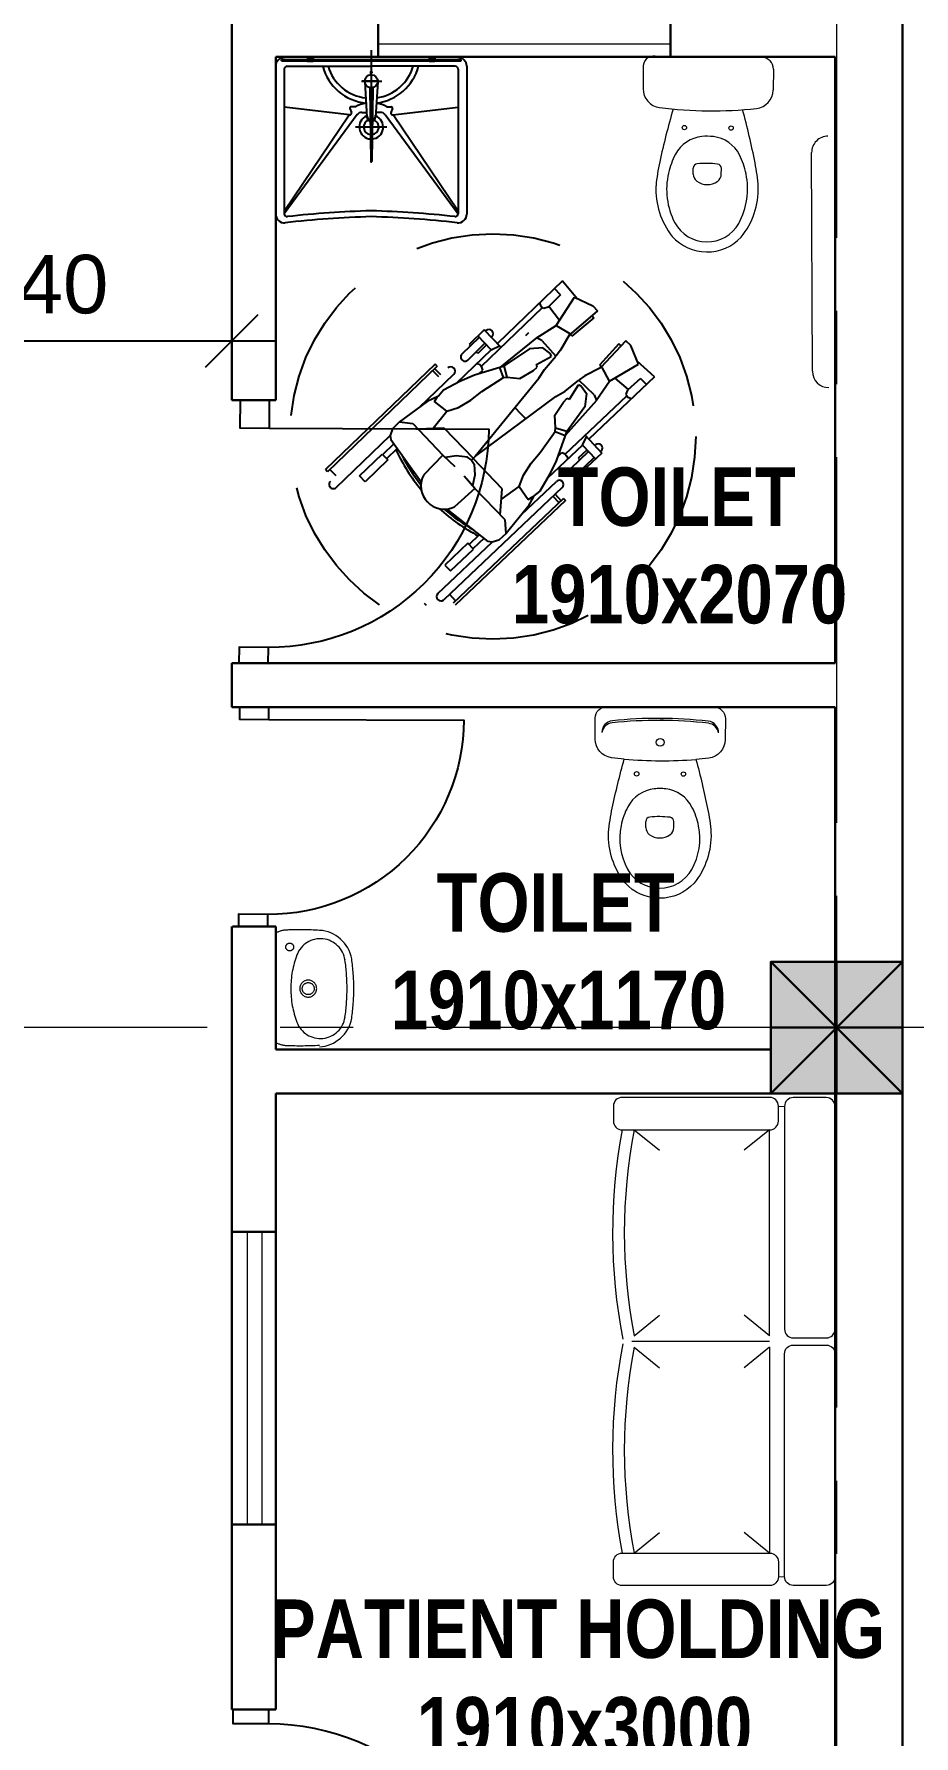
# Model space of a CAD drawing. Header units: metres. Extents: x 319894 to 3389272, y 120 to 6136017.
# Drawn here: x 321323.32 to 321326.32, y 3068026.72 to 3068032.54 of the extents above; entities that cross this region are included whole.
import ezdxf

# ---------------------------------------------------------------- set-up
doc = ezdxf.new("R2010")
doc.units = ezdxf.units.M
doc.header["$MEASUREMENT"] = 0
for name, pattern in [('ACAD_ISO02W100', [15, 12, -3]), ('CENTER', [2, 1.25, -0.25, 0.25, -0.25]), ('HIDDEN', [0.375, 0.25, -0.125]), ('TRATTEGGIATA', [0.75, 0.5, -0.25])]:
    doc.linetypes.add(name, pattern=pattern)
doc.layers.get('Defpoints').update_dxf_attribs({"color": 254})
for name, color, linetype, lineweight in [('A 0.09 Furniture', 146, 'Continuous', 5), ('a_MUEBLE ART', 4, 'Continuous', 5), ('centerline', 255, 'HIDDEN', 5), ('column', 50, 'Continuous', 30), ('Fixtures', 31, 'Continuous', 20), ('FURNITURE P 1 200', 255, 'Continuous', 13), ('hatch', 252, 'Continuous', 15), ('wall', 4, 'Continuous', 30), ('window-door', 4, 'Continuous', 20)]:
    doc.layers.add(name, color=color, linetype=linetype, lineweight=lineweight)
for name, color, linetype in [('door_cad-block.com', 7, 'Continuous'), ('S-DIM', 7, 'Continuous'), ('TEXT', 255, 'Continuous')]:
    doc.layers.add(name, color=color, linetype=linetype)
doc.styles.get("Standard").update_dxf_attribs({"font": 'arial.ttf'})
doc.dimstyles.get("Standard").update_dxf_attribs({"dimtxt": 0.2, "dimasz": 0.18, "dimexe": 0.2, "dimexo": 0.2, "dimgap": 0.09, "dimtad": 1, "dimzin": 0, "dimdsep": 46, "dimtxsty": 'Standard', "dimblk": 'OBLIQUE', "dimcen": 0.09, "dimdle": 0.15, "dimclrt": 7, "dimadec": 0, "dimazin": 0, "dimtfac": 1, "dimtofl": 0, "dimtmove": 0, "dimatfit": 3, "dimfxl": 0.3, "dimfxlon": 1, "dimtfillclr": 2, "dimtolj": 1, "dimtzin": 0, "dimarcsym": 0})

# ---------------------------------------------------------------- blocks, each defined once
blk = doc.blocks.new('column')
at = {"layer": 'hatch'}
h = blk.add_hatch(color=256, dxfattribs=at)
h.dxf.hatch_style = 1
h.paths.add_polyline_path([(0, 0), (0.45, 0), (0.45, 0.45), (0, 0.45)])
at = {"layer": 'column'}
for p, q in [((0, 0.45), (0.45, 0)), ((0, 0), (0.45, 0.45)), ((0.225, 0.45), (0.225, 0)), ((0, 0.225), (0.45, 0.225))]:
    blk.add_line(p, q, dxfattribs=at)
blk.add_lwpolyline([(0, 0), (0.45, 0), (0.45, 0.45), (0, 0.45)], close=True, dxfattribs=at)
blk = doc.blocks.new('BGRID')
at = {"layer": 'centerline', "linetype": 'CENTER'}
for p, q in [((322149.3843, 3068091.5451), (322149.3843, 3068053.8854)), ((322157.2322, 3068081.5944), (322134.6013, 3068081.5944))]:
    blk.add_line(p, q, dxfattribs=at)
at = {"layer": 'wall'}
blk.add_blockref('column', (322149.1593, 3068081.3694), dxfattribs=at)
blk = doc.blocks.new('*U14')
at = {"color": 0}
for points in [[(-900, 0), (-850, 0), (-850, 120.6), (-900, 120.6)], [(-50, 0), (0, 0), (0, 120.6), (-50, 120.6)]]:
    blk.add_lwpolyline(points, close=True, dxfattribs=at)
at = {"color": 0, "linetype": 'ByBlock', "ltscale": 10}
blk.add_lwpolyline([(-50, 0), (-50, -800, -0.414214), (-850, 0)], format="xyb", dxfattribs=at)
blk = doc.blocks.new('ca_ba_wc057')
at = {"layer": 'a_MUEBLE ART', "color": 8}
for p, q in [((0, -4), (-1.11, -4)), ((0, -4), (1.11, -4)), ((-4.8, -41.3), (-4.8, -39.29)), ((4.8, -41.3), (4.8, -39.29))]:
    blk.add_line(p, q, dxfattribs=at)
at = {"layer": 'a_MUEBLE ART'}
blk.add_lwpolyline([(-16.3, -34.8, -0.017322), (-12.24, -17.97, -0.007818), (-16.61, -17.51, -0.379899), (-22.25, -11.16), (-22.25, -4, -0.414214), (-18.25, 0), (0, 0), (18.25, 0, -0.414214), (22.25, -4), (22.25, -11.16, -0.379899), (16.61, -17.51, -0.007818), (12.24, -17.97, -0.017322), (16.3, -34.8, -0.034533), (17.5, -42.99, -0.180901), (11.81, -60.3, -0.210568), (0, -65.5, -0.210568), (-11.81, -60.3, -0.180901), (-17.5, -42.99, -0.034533)], format="xyb", close=True, dxfattribs=at)
at = {"layer": 'a_MUEBLE ART', "color": 8}
for centre, radius in [((0, -12.2), 1.35), ((0, -12.2), 1.35), ((-8, -23), 0.75), ((8, -23), 0.75)]:
    blk.add_circle(centre, radius, dxfattribs=at)
for centre, radius, start, end in [((-15.95, -8.87), 4, 96.27189, 180), ((-16.01, -9.59), 4, 96.21414, 169.75716), ((0, -154), 149.3, 90, 96.33055), ((0, -154), 150, 90, 96.27189), ((0, -154), 150, 83.72811, 90), ((0, -154), 149.3, 83.66945, 90), ((15.95, -8.87), 4, 0, 83.72811), ((16.01, -9.59), 4, 10.24284, 83.78586), ((-3.3, -39.29), 1.5, 96.64916, 180), ((0, -67.6), 30, 90, 96.64916), ((0, -67.6), 30, 83.35084, 90), ((3.3, -39.29), 1.5, 0, 83.35084), ((-1.8, -41.3), 3, 180, 233.1301), ((0, -38.9), 6, 233.1301, 270), ((0, -38.9), 6, 270, 306.8699), ((1.8, -41.3), 3, 306.8699, 0)]:
    blk.add_arc(centre, radius, start, end, dxfattribs=at)
at = {"layer": 'a_MUEBLE ART'}
for centre, radius, start, end in [((0, 121.9), 140.4, 264.99864, 270), ((0, 121.9), 140.4, 270, 275.00136), ((-0.7, -39.6), 11.56, 96.24191, 152.59732), ((0, -46), 18, 90, 96.24191), ((0, -46), 18, 83.75809, 90), ((0.7, -39.6), 11.56, 27.40268, 83.75809), ((11.23, -45.78), 25, 152.59732, 168.38048), ((-11.23, -45.78), 25, 11.61952, 27.40268), ((7.9, -45.1), 21.6, 168.38048, 209.11615), ((-7.9, -45.1), 21.6, 330.88385, 11.61952), ((0, -49.5), 12.56, 209.11615, 270), ((0, -49.5), 12.56, 270, 330.88385)]:
    blk.add_arc(centre, radius, start, end, dxfattribs=at)
blk = doc.blocks.new('*U779')
at = {"color": 0}
for points in [[(-1080, 0), (-1014.4, 0), (-1014.4, 120.6), (-1080, 120.6)], [(-114.4, 0), (0, 0), (0, 120.6), (-114.4, 120.6)]]:
    blk.add_lwpolyline(points, close=True, dxfattribs=at)
at = {"color": 0, "linetype": 'ByBlock', "ltscale": 10}
blk.add_lwpolyline([(-114.4, 0), (-114.4, -900, -0.414214), (-1014.4, 0)], format="xyb", dxfattribs=at)
blk = doc.blocks.new('_Oblique')
at = {"color": 0, "linetype": 'ByBlock', "lineweight": -2}
blk.add_line((-0.5, -0.5), (0.5, 0.5), dxfattribs=at)
blk = doc.blocks.new('*D976')
at = {"layer": 'Defpoints', "color": 0, "transparency": 16777216}
for p in [(321323.9929, 3068032.5214), (321322.5953, 3068031.852), (321323.9929, 3068031.4891)]:
    blk.add_point(p, dxfattribs=at)
at = {"layer": 'S-DIM', "color": 0, "lineweight": -2, "transparency": 16777216}
for p, q in [((321323.9929, 3068031.7891), (321323.9929, 3068031.2891)), ((321322.5953, 3068031.652), (321322.5953, 3068031.2891)), ((321322.4453, 3068031.4891), (321324.1429, 3068031.4891))]:
    blk.add_line(p, q, dxfattribs=at)
at = {"layer": 'S-DIM', "color": 0, "lineweight": -2, "transparency": 16777216, "xscale": 0.18, "yscale": 0.18, "zscale": 0.18, "rotation": 180}
blk.add_blockref('_Oblique', (321322.5953, 3068031.4891), dxfattribs=at)
at = {"layer": 'S-DIM', "color": 0, "lineweight": -2, "transparency": 16777216, "xscale": 0.18, "yscale": 0.18, "zscale": 0.18}
blk.add_blockref('_Oblique', (321323.9929, 3068031.4891), dxfattribs=at)
at = {"layer": 'S-DIM', "color": 7, "transparency": 16777216, "insert": (321323.2991, 3068031.6812), "char_height": 0.2, "attachment_point": 5}
blk.add_mtext('\\A1;1.40', dxfattribs=at)
blk = doc.blocks.new('*U950')
at = {"color": 0, "linetype": 'ByBlock', "ltscale": 10}
blk.add_lwpolyline([(-50, 0), (-50, 800, 0.414214), (-850, 0)], format="xyb", dxfattribs=at)
at = {"color": 0}
for points in [[(-900, 0), (-850, 0), (-850, -120.6), (-900, -120.6)], [(-50, 0), (0, 0), (0, -120.6), (-50, -120.6)]]:
    blk.add_lwpolyline(points, close=True, dxfattribs=at)
blk = doc.blocks.new('2sofa')
at = {"layer": 'Fixtures'}
for p, q in [((321998.59, 3068133.8637), (321998.6108, 3068133.8631)), ((321998.0967, 3068133.7828), (321998.1836, 3068133.7129)), ((321998.56, 3068133.7828), (321998.4731, 3068133.7129)), ((321998.56, 3068133.0789), (321998.56, 3068133.7828)), ((321998.0967, 3068133.0789), (321998.1836, 3068133.1488)), ((321998.56, 3068133.0789), (321998.4731, 3068133.1488)), ((321998.0967, 3068133.0395), (321998.1836, 3068132.9696)), ((321998.56, 3068133.0395), (321998.4731, 3068132.9696)), ((321998.56, 3068133.0395), (321998.56, 3068132.3356)), ((321998.0967, 3068132.3356), (321998.1836, 3068132.4055)), ((321998.56, 3068132.3356), (321998.4731, 3068132.4055)), ((321998.59, 3068132.2547), (321998.6108, 3068132.2553))]:
    blk.add_line(p, q, dxfattribs=at)
for points in [[(321998.56, 3068133.8937), (321998.0556, 3068133.8937, 0.414214), (321998.0256, 3068133.8637), (321998.0256, 3068133.8128, 0.414214), (321998.0556, 3068133.7828), (321998.56, 3068133.7828, 0.414214), (321998.59, 3068133.8128), (321998.59, 3068133.8637, 0.414214)], [(321998.6408, 3068133.0714), (321998.7537, 3068133.0714, 0.414214), (321998.7837, 3068133.1014), (321998.7837, 3068133.8631, 0.414214), (321998.7537, 3068133.8931), (321998.6408, 3068133.8931, 0.414214), (321998.6108, 3068133.8631), (321998.6108, 3068133.1014, 0.414214)], [(321998.6408, 3068133.047), (321998.7537, 3068133.047, -0.414214), (321998.7837, 3068133.017), (321998.7837, 3068132.2553, -0.414214), (321998.7537, 3068132.2253), (321998.6408, 3068132.2253, -0.414214), (321998.6108, 3068132.2553), (321998.6108, 3068133.017, -0.414214)], [(321998.56, 3068132.2247), (321998.0556, 3068132.2247, -0.414214), (321998.0256, 3068132.2547), (321998.0256, 3068132.3056, -0.414214), (321998.0556, 3068132.3356), (321998.56, 3068132.3356, -0.414214), (321998.59, 3068132.3056), (321998.59, 3068132.2547, -0.414214)]]:
    blk.add_lwpolyline(points, format="xyb", close=True, dxfattribs=at)
blk.add_lwpolyline([(321998.5592, 3068133.0592), (321998.0886, 3068133.0592)], dxfattribs=at)
for centre, radius, start, end in [((321999.9441, 3068133.4309), 1.921, 169.44195, 190.90254), ((321999.9241, 3068133.4309), 1.861, 169.09746, 190.90254), ((321999.9441, 3068132.6875), 1.921, 169.09746, 190.55805), ((321999.9241, 3068132.6875), 1.861, 169.09746, 190.90254)]:
    blk.add_arc(centre, radius, start, end, dxfattribs=at)

msp = doc.modelspace()

# ---------------------------------------------------------------- linework, layer by layer
for p, q in [((321324.4694, 3068032.4826), (321324.4694, 3068032.1512)), ((321324.1425, 3068032.4277), (321324.1425, 3068031.9221)), ((321324.1623, 3068032.4455), (321324.1623, 3068032.4505)), ((321324.1623, 3068032.4505), (321324.2515, 3068032.4505)), ((321324.1623, 3068032.4455), (321324.1623, 3068032.4505)), ((321324.1623, 3068032.448), (321324.2515, 3068032.448)), ((321324.1623, 3068032.4455), (321324.2515, 3068032.4455)), ((321324.1722, 3068032.4177), (321324.1722, 3068031.9233)), ((321324.1821, 3068032.4277), (321324.4694, 3068032.4277)), ((321324.2515, 3068032.4574), (321324.2713, 3068032.4574)), ((321324.2515, 3068032.4574), (321324.2515, 3068032.4445)), ((321324.2713, 3068032.4564), (321324.2515, 3068032.4564)), ((321324.2515, 3068032.4514), (321324.2713, 3068032.4514)), ((321324.2515, 3068032.4445), (321324.2713, 3068032.4445)), ((321324.2614, 3068032.4552), (321324.2614, 3068032.4609)), ((321324.2713, 3068032.4574), (321324.2713, 3068032.4445)), ((321324.2713, 3068032.4505), (321324.6674, 3068032.4505)), ((321324.2713, 3068032.448), (321324.6674, 3068032.448)), ((321324.2713, 3068032.4455), (321324.6674, 3068032.4455)), ((321324.7566, 3068032.4277), (321324.4694, 3068032.4277)), ((321324.6674, 3068032.4574), (321324.6872, 3068032.4574)), ((321324.6674, 3068032.4574), (321324.6674, 3068032.4445)), ((321324.6872, 3068032.4564), (321324.6674, 3068032.4564)), ((321324.6674, 3068032.4514), (321324.6872, 3068032.4514)), ((321324.6674, 3068032.4445), (321324.6872, 3068032.4445)), ((321324.6773, 3068032.4552), (321324.6773, 3068032.4609)), ((321324.6872, 3068032.4574), (321324.6872, 3068032.4445)), ((321324.6872, 3068032.4505), (321324.7764, 3068032.4505)), ((321324.6872, 3068032.448), (321324.7764, 3068032.448)), ((321324.6872, 3068032.4455), (321324.7764, 3068032.4455)), ((321324.7665, 3068032.4177), (321324.7665, 3068031.9233)), ((321324.7764, 3068032.4455), (321324.7764, 3068032.4505)), ((321324.7963, 3068032.4277), (321324.7963, 3068031.9221)), ((321324.4367, 3068032.3761), (321324.502, 3068032.3761)), ((321324.4379, 3068032.3761), (321324.5062, 3068032.3761)), ((321324.4957, 3068032.3761), (321324.438, 3068032.3761)), ((321324.4471, 3068032.3748), (321324.4545, 3068032.2539)), ((321324.4674, 3068032.4083), (321324.4674, 3068032.4054)), ((321324.4704, 3068032.4034), (321324.4684, 3068032.4034)), ((321324.4684, 3068032.3984), (321324.4684, 3068032.4034)), ((321324.4704, 3068032.3984), (321324.4684, 3068032.3984)), ((321324.4704, 3068032.3984), (321324.4704, 3068032.4034)), ((321324.4714, 3068032.4083), (321324.4714, 3068032.4054)), ((321324.4916, 3068032.3748), (321324.4842, 3068032.2539)), ((321324.4642, 3068032.3528), (321324.4683, 3068032.102)), ((321324.4746, 3068032.3528), (321324.471, 3068032.102)), ((321324.3954, 3068032.2614), (321324.1722, 3068032.2876)), ((321324.4216, 3068032.2621), (321324.1722, 3068031.9233)), ((321324.1722, 3068031.9324), (321324.3937, 3068032.2616)), ((321324.3967, 3068032.2836), (321324.4017, 3068032.2693)), ((321324.4156, 3068032.2888), (321324.4005, 3068032.2888)), ((321324.4374, 3068032.2699), (321324.4536, 3068032.2699)), ((321324.5013, 3068032.2699), (321324.4852, 3068032.2699)), ((321324.5171, 3068032.2621), (321324.7665, 3068031.9233)), ((321324.5232, 3068032.2888), (321324.5383, 3068032.2888)), ((321324.542, 3068032.2836), (321324.537, 3068032.2693)), ((321324.5433, 3068032.2614), (321324.7665, 3068032.2876)), ((321324.7665, 3068031.9324), (321324.545, 3068032.2616)), ((321324.5233, 3068032.2196), (321324.4157, 3068032.2196)), ((321325.1232, 3068031.6936), (321324.9009, 3068031.479)), ((321325.1162, 3068031.646), (321325.0962, 3068031.6675)), ((321325.1232, 3068031.6936), (321325.1752, 3068031.6328)), ((321324.8459, 3068031.401), (321325.055, 3068031.6028)), ((321325.0501, 3068031.6064), (321325.046, 3068031.6191)), ((321325.0601, 3068031.5991), (321325.0501, 3068031.6064)), ((321325.074, 3068031.604), (321325.0601, 3068031.5991)), ((321325.1162, 3068031.646), (321325.074, 3068031.604)), ((321325.1137, 3068031.5587), (321325.0766, 3068031.6065)), ((321325.1023, 3068031.5409), (321325.1643, 3068031.6378)), ((321325.1643, 3068031.6378), (321325.2268, 3068031.6087)), ((321325.2268, 3068031.6087), (321325.2426, 3068031.5909)), ((321325.0338, 3068031.4982), (321325.1023, 3068031.5409)), ((321325.1023, 3068031.5409), (321325.148, 3068031.5134)), ((321325.2426, 3068031.5909), (321325.1459, 3068031.5086)), ((321325.2308, 3068031.5676), (321325.1553, 3068031.505)), ((321325.2242, 3068031.5753), (321325.2308, 3068031.5676)), ((321324.8389, 3068031.5005), (321324.7797, 3068031.4433)), ((321324.8553, 3068031.5262), (321324.8046, 3068031.4765)), ((321324.8797, 3068031.4583), (321324.8342, 3068031.5054)), ((321324.9135, 3068031.4659), (321324.8553, 3068031.5262)), ((321324.8628, 3068031.5235), (321324.86, 3068031.5209)), ((321324.8805, 3068031.5015), (321324.8823, 3068031.5033)), ((321325.0345, 3068031.4992), (321324.9092, 3068031.3976)), ((321325.0067, 3068031.5157), (321324.9968, 3068031.5058)), ((321325.0527, 3068031.4903), (321325.0345, 3068031.4992)), ((321325.0527, 3068031.4903), (321325.1003, 3068031.436)), ((321325.1459, 3068031.5086), (321325.1162, 3068031.4565)), ((321325.1553, 3068031.505), (321325.1499, 3068031.512)), ((321325.3401, 3068031.489), (321325.2535, 3068031.396)), ((321325.3572, 3068031.4724), (321325.3401, 3068031.489)), ((321324.8796, 3068031.4583), (321324.7611, 3068031.3439)), ((321324.7992, 3068031.4231), (321324.8584, 3068031.4803)), ((321324.8046, 3068031.4765), (321324.8091, 3068031.4718)), ((321324.8342, 3068031.4459), (321324.8287, 3068031.4515)), ((321324.8637, 3068031.4748), (321324.8342, 3068031.4459)), ((321324.88, 3068031.4583), (321324.9075, 3068031.4714)), ((321325.011, 3068031.4609), (321324.9203, 3068031.4011)), ((321325.0566, 3068031.465), (321325.011, 3068031.4609)), ((321325.0347, 3068031.4077), (321325.0851, 3068031.4356)), ((321325.0796, 3068031.4462), (321325.0566, 3068031.465)), ((321325.0614, 3068031.3912), (321325.1003, 3068031.436)), ((321325.0796, 3068031.4462), (321325.0851, 3068031.4356)), ((321325.1162, 3068031.4565), (321325.1022, 3068031.4373)), ((321325.3162, 3068031.4782), (321325.2504, 3068031.4056)), ((321325.3237, 3068031.4713), (321325.3162, 3068031.4782)), ((321325.3835, 3068031.4086), (321325.3572, 3068031.4724)), ((321324.6876, 3068031.4094), (321324.3135, 3068031.0483)), ((321324.6945, 3068031.4023), (321324.3204, 3068031.0412)), ((321324.6336, 3068031.261), (321324.7516, 3068031.3749)), ((321324.6791, 3068031.3875), (321324.6993, 3068031.3666)), ((321324.6863, 3068031.3943), (321324.7064, 3068031.3735)), ((321324.6945, 3068031.4023), (321324.6876, 3068031.4094)), ((321324.8221, 3068031.3715), (321324.7719, 3068031.3496)), ((321324.9092, 3068031.3976), (321324.8221, 3068031.3715)), ((321324.8392, 3068031.4072), (321324.8299, 3068031.4103)), ((321324.8374, 3068031.3761), (321324.8506, 3068031.3888)), ((321324.8478, 3068031.3983), (321324.8392, 3068031.4072)), ((321324.8469, 3068031.3819), (321324.849, 3068031.3796)), ((321324.8506, 3068031.3888), (321324.8478, 3068031.3983)), ((321324.9203, 3068031.4011), (321324.9092, 3068031.3976)), ((321324.9221, 3068031.363), (321324.9092, 3068031.3976)), ((321324.9234, 3068031.4031), (321324.9331, 3068031.3639)), ((321324.9773, 3068031.3595), (321325.0239, 3068031.3876)), ((321325.0239, 3068031.3876), (321325.037, 3068031.399)), ((321325.037, 3068031.399), (321325.0347, 3068031.4077)), ((321325.042, 3068031.3606), (321325.0614, 3068031.3912)), ((321325.2002, 3068031.3687), (321325.1804, 3068031.3556)), ((321325.2535, 3068031.396), (321325.2002, 3068031.3687)), ((321325.4374, 3068031.3651), (321325.213, 3068031.1526)), ((321325.2504, 3068031.4056), (321325.2571, 3068031.3999)), ((321325.2838, 3068031.351), (321325.2585, 3068031.398)), ((321325.2838, 3068031.351), (321325.3835, 3068031.4086)), ((321325.4374, 3068031.3651), (321325.3789, 3068031.4197)), ((321324.7161, 3068031.3199), (321324.6992, 3068031.2999)), ((321324.7719, 3068031.3496), (321324.7161, 3068031.3199)), ((321324.8095, 3068031.2857), (321324.8481, 3068031.3157)), ((321324.8252, 3068031.0947), (321325.042, 3068031.3606)), ((321324.8481, 3068031.3157), (321324.9221, 3068031.363)), ((321324.9221, 3068031.363), (321324.9344, 3068031.364)), ((321324.9344, 3068031.364), (321324.9773, 3068031.3595)), ((321325.1011, 3068031.2988), (321325.1325, 3068031.3169)), ((321325.1325, 3068031.3169), (321325.179, 3068031.3537)), ((321325.1477, 3068031.2894), (321325.1779, 3068031.3385)), ((321325.1882, 3068031.3326), (321325.1779, 3068031.3385)), ((321325.2311, 3068031.3038), (321325.179, 3068031.3537)), ((321325.1882, 3068031.3326), (321325.206, 3068031.3088)), ((321325.206, 3068031.3088), (321325.1999, 3068031.2634)), ((321325.2382, 3068031.2845), (321325.2838, 3068031.351)), ((321325.3021, 3068031.3616), (321325.3482, 3068031.3224)), ((321325.3456, 3068031.32), (321325.3401, 3068031.3063)), ((321325.3895, 3068031.3602), (321325.3456, 3068031.32)), ((321325.3895, 3068031.3602), (321325.4101, 3068031.3393)), ((321324.6607, 3068031.281), (321324.5661, 3068031.2114)), ((321324.6992, 3068031.2999), (321324.6607, 3068031.281)), ((321324.6859, 3068031.2811), (321324.6961, 3068031.2982)), ((321324.7284, 3068031.2484), (321324.6859, 3068031.2811)), ((321324.7284, 3068031.2484), (321324.7679, 3068031.2612)), ((321324.7679, 3068031.2612), (321324.8095, 3068031.2857)), ((321324.8257, 3068031.0942), (321325.1011, 3068031.2988)), ((321324.9616, 3068031.2594), (321324.9801, 3068031.2397)), ((321324.9645, 3068031.2566), (321324.9775, 3068031.2424)), ((321325.0971, 3068031.2343), (321325.1272, 3068031.2795)), ((321325.1272, 3068031.2795), (321325.1392, 3068031.2921)), ((321325.2392, 3068031.2851), (321325.1321, 3068031.1645)), ((321325.1327, 3068031.1011), (321325.3436, 3068031.301)), ((321325.1999, 3068031.2634), (321325.1361, 3068031.1755)), ((321325.1392, 3068031.2921), (321325.1477, 3068031.2894)), ((321325.2311, 3068031.3038), (321325.2392, 3068031.2851)), ((321325.3401, 3068031.3063), (321325.347, 3068031.296)), ((321325.347, 3068031.296), (321325.3595, 3068031.2913)), ((321324.5661, 3068031.2114), (321324.5417, 3068031.1878)), ((321324.5661, 3068031.2114), (321324.6121, 3068031.2063)), ((321324.6121, 3068031.2063), (321324.7146, 3068031.0975)), ((321324.6291, 3068031.1882), (321324.7181, 3068031.1915)), ((321324.6812, 3068031.1897), (321324.7284, 3068031.2484)), ((321324.7181, 3068031.1915), (321324.8177, 3068031.0871)), ((321324.9964, 3068031.223), (321324.9775, 3068031.2424)), ((321325.0996, 3068031.1912), (321325.0971, 3068031.2343)), ((321325.0981, 3068031.1789), (321325.0996, 3068031.1912)), ((321324.3501, 3068030.9874), (321324.5345, 3068031.1653)), ((321324.5465, 3068031.1367), (321324.5087, 3068031.1002)), ((321324.5417, 3068031.1878), (321324.5346, 3068031.1652)), ((321324.5346, 3068031.1652), (321324.5362, 3068031.1511)), ((321324.5362, 3068031.1511), (321324.6406, 3068031.0064)), ((321325.0476, 3068031.1072), (321325.0981, 3068031.1789)), ((321325.1914, 3068031.1323), (321325.0718, 3068031.019)), ((321325.0981, 3068031.1789), (321325.1321, 3068031.1645)), ((321325.1383, 3068031.1785), (321325.0995, 3068031.1899)), ((321325.1321, 3068031.1645), (321325.1021, 3068031.0787)), ((321325.1361, 3068031.1755), (321325.1321, 3068031.1645)), ((321325.1914, 3068031.1326), (321325.2057, 3068031.1595)), ((321325.1914, 3068031.1323), (321325.2365, 3068031.0848)), ((321325.2005, 3068031.1658), (321325.2581, 3068031.105)), ((321325.2347, 3068031.1312), (321325.2365, 3068031.1329)), ((321324.4294, 3068031.0266), (321324.5072, 3068031.1017)), ((321324.5265, 3068031.0817), (321324.4487, 3068031.0066)), ((321324.5072, 3068031.1017), (321324.5265, 3068031.0817)), ((321324.5229, 3068031.0865), (321324.5582, 3068031.1205)), ((321324.7146, 3068031.0975), (321324.6489, 3068031.0305)), ((321324.7146, 3068031.0975), (321324.7557, 3068031.0587)), ((321324.76, 3068031.0955), (321324.7237, 3068031.0894)), ((321324.7981, 3068031.0911), (321324.76, 3068031.0955)), ((321324.8112, 3068031.0821), (321324.7981, 3068031.0911)), ((321324.8125, 3068031.0807), (321324.8117, 3068031.0812)), ((321324.8125, 3068031.0807), (321324.8257, 3068031.0942)), ((321324.8125, 3068031.0807), (321324.821, 3068031.0672)), ((321324.8177, 3068031.087), (321324.819, 3068031.0857)), ((321324.9176, 3068030.9828), (321324.8178, 3068031.0869)), ((321324.8257, 3068031.0942), (321324.8279, 3068031.0967)), ((321325.0159, 3068031.0699), (321325.0476, 3068031.1072)), ((321325.1021, 3068031.0787), (321325.0781, 3068031.0295)), ((321325.1074, 3068031.0937), (321325.1207, 3068031.1064)), ((321325.1136, 3068031.103), (321325.1114, 3068031.1052)), ((321325.1207, 3068031.1064), (321325.13, 3068031.1032)), ((321325.13, 3068031.1032), (321325.1385, 3068031.0942)), ((321325.1385, 3068031.0942), (321325.1412, 3068031.0847)), ((321325.1527, 3068031.0535), (321325.2124, 3068031.1101)), ((321325.2318, 3068031.0897), (321325.172, 3068031.0331)), ((321325.2072, 3068031.1156), (321325.177, 3068031.0874)), ((321325.177, 3068031.0874), (321325.1824, 3068031.0817)), ((321325.2581, 3068031.105), (321325.2062, 3068031.0565)), ((321325.2558, 3068031.1125), (321325.2531, 3068031.1099)), ((321324.3204, 3068031.0412), (321324.3135, 3068031.0483)), ((321324.3283, 3068031.0488), (321324.3484, 3068031.0279)), ((321324.4487, 3068031.0066), (321324.4294, 3068031.0266)), ((321324.8236, 3068030.9835), (321324.7867, 3068031.0263)), ((321324.8236, 3068031.029), (321324.8159, 3068030.993)), ((321324.821, 3068031.0672), (321324.8236, 3068031.029)), ((321324.975, 3068030.9905), (321324.9896, 3068031.0295)), ((321324.9896, 3068031.0295), (321325.0159, 3068031.0699)), ((321325.0781, 3068031.0295), (321325.0459, 3068030.9751)), ((321325.2062, 3068031.0565), (321325.2017, 3068031.0613)), ((321325.1223, 3068030.9871), (321324.7172, 3068030.6033)), ((321324.8236, 3068030.9835), (321324.7537, 3068030.9209)), ((321324.9277, 3068030.8763), (321324.8236, 3068030.9835)), ((321324.9104, 3068030.894), (321324.9176, 3068030.9828)), ((321324.9142, 3068030.9461), (321324.975, 3068030.9905)), ((321324.975, 3068030.9905), (321325.0058, 3068030.9467)), ((321324.9833, 3068030.8953), (321325.1024, 3068031.0081)), ((321325.0252, 3068030.9591), (321325.0045, 3068030.9215)), ((321325.0459, 3068030.9751), (321325.0252, 3068030.9591)), ((321325.1189, 3068030.942), (321325.0989, 3068030.963)), ((321324.8692, 3068030.8029), (321324.7293, 3068030.9136)), ((321325.1272, 3068030.9498), (321324.7498, 3068030.5922)), ((321325.134, 3068030.9426), (321324.7566, 3068030.585)), ((321325.0045, 3068030.9215), (321324.9307, 3068030.8301)), ((321325.0058, 3068030.9467), (321325.0232, 3068030.956)), ((321325.1117, 3068030.9352), (321325.0917, 3068030.9562)), ((321325.1272, 3068030.9498), (321325.134, 3068030.9426)), ((321324.9307, 3068030.8301), (321324.9277, 3068030.8763)), ((321324.6973, 3068030.6243), (321324.8833, 3068030.8005)), ((321324.7995, 3068030.7963), (321324.721, 3068030.7219)), ((321324.8186, 3068030.7761), (321324.7995, 3068030.7963)), ((321324.804, 3068030.7925), (321324.8396, 3068030.8262)), ((321324.8553, 3068030.8138), (321324.8171, 3068030.7777)), ((321324.8832, 3068030.8007), (321324.8692, 3068030.8029)), ((321324.9061, 3068030.8068), (321324.8832, 3068030.8007)), ((321324.9307, 3068030.8301), (321324.9061, 3068030.8068)), ((321324.7401, 3068030.7018), (321324.8186, 3068030.7761)), ((321324.721, 3068030.7219), (321324.7401, 3068030.7018)), ((321324.7577, 3068030.5998), (321324.7378, 3068030.6208)), ((321324.6507, 3068030.5922), (321324.6575, 3068030.585))]:
    msp.add_line(p, q)
for centre, radius in [((321324.4694, 3068032.3761), 0.0223), ((321324.4694, 3068032.4083), 0.00198)]:
    msp.add_circle(centre, radius)
at = {"color": 30, "linetype": 'TRATTEGGIATA'}
msp.add_circle((321324.8853, 3068031.1615), 0.6934, dxfattribs=at)
for centre, radius, start, end in [((321324.1722, 3068032.4277), 0.0297, 90, 180), ((321324.1821, 3068032.4177), 0.00991, 90, 180), ((321324.4675, 3068032.4702), 0.1692, 194.57531, 264.61846), ((321324.4675, 3068032.4702), 0.1518, 196.28458, 263.59269), ((321324.4675, 3068032.4702), 0.1692, 276.68766, 345.42469), ((321324.4675, 3068032.4702), 0.1518, 277.86769, 343.71542), ((321324.7566, 3068032.4177), 0.00991, 0, 90), ((321324.7665, 3068032.4277), 0.0297, 0, 90), ((321324.4612, 3068032.3526), 0.00297, 3.5101, 46.41825), ((321324.4694, 3068032.4054), 0.00198, 180, 0), ((321324.4776, 3068032.3526), 0.00297, 133.58175, 176.4899), ((321324.4663, 3068032.2005), 0.1018, 98.28876, 119.88508), ((321324.4724, 3068032.2005), 0.1018, 60.11492, 81.71124), ((321324.3961, 3068032.2673), 0.00594, 263.32204, 19.16518), ((321324.4005, 3068032.2849), 0.00396, 90, 199.16518), ((321324.4374, 3068032.2501), 0.0198, 90, 142.82629), ((321324.4694, 3068032.2196), 0.0409, 111.60784, 266.19499), ((321324.4694, 3068032.2196), 0.0258, 112.02745, 263.2997), ((321324.4694, 3068032.2598), 0.0152, 180, 258.14725), ((321324.4694, 3068032.2548), 0.0149, 183.5101, 258.2271), ((321324.4694, 3068032.2196), 0.0409, 274.32745, 68.39216), ((321324.4694, 3068032.2548), 0.0149, 283.10699, 356.4899), ((321324.4694, 3068032.2196), 0.0258, 277.46301, 67.97255), ((321324.4694, 3068032.2598), 0.0152, 283.12016, 0), ((321324.5013, 3068032.2501), 0.0198, 37.17371, 90), ((321324.5427, 3068032.2673), 0.00594, 160.83482, 276.67796), ((321324.5383, 3068032.2849), 0.00396, 340.83482, 90), ((321324.4696, 3068032.1022), 0.00138, 186.90396, 353.09604), ((321324.1722, 3068031.9221), 0.0297, 180, 276.55472), ((321324.1821, 3068031.9233), 0.00991, 180, 276.38552), ((321324.5575, 3068028.5685), 3.3459, 91.50999, 96.55472), ((321324.5575, 3068028.5685), 3.3658, 91.50999, 96.38552), ((321324.3812, 3068028.5685), 3.3459, 83.44528, 88.49001), ((321324.3812, 3068028.5685), 3.3658, 83.61448, 88.49001), ((321324.7566, 3068031.9233), 0.00991, 263.61448, 0), ((321324.7665, 3068031.9221), 0.0297, 263.44528, 0), ((321324.8725, 3068031.5134), 0.0141, 313.98531, 133.98531), ((321324.7894, 3068031.4332), 0.0141, 133.98531, 313.98531), ((321324.7416, 3068031.3854), 0.0145, 313.98531, 133.98531), ((321325.2462, 3068031.1227), 0.0141, 313.45765, 133.45765), ((321325.1176, 3068031.3762), 0.6205, 204.73851, 219.74891), ((321325.1176, 3068031.3762), 0.6106, 206.90281, 218.45888), ((321324.7187, 3068030.9928), 0.0793, 151.62368, 223.98531), ((321325.1623, 3068031.0433), 0.0141, 133.45765, 313.45765), ((321324.3401, 3068030.9978), 0.0145, 133.98531, 313.98531), ((321325.1124, 3068030.9976), 0.0145, 313.45765, 133.45765), ((321324.7192, 3068030.9923), 0.0793, 223.45765, 295.81926), ((321325.12, 3068031.3737), 0.6205, 227.69403, 242.70445), ((321325.12, 3068031.3737), 0.6106, 228.98405, 240.54014), ((321324.7073, 3068030.6138), 0.0145, 133.45765, 313.45765)]:
    msp.add_arc(centre, radius, start, end)
at = {"layer": 'A 0.09 Furniture', "linetype": 'ACAD_ISO02W100'}
msp.add_line((321324.1429, 3068029.0837), (321324.1429, 3068029.4639), dxfattribs=at)
for centre, radius in [((321324.1909, 3068029.4162), 0.0134), ((321324.2541, 3068029.2738), 0.0205)]:
    msp.add_circle(centre, radius, dxfattribs=at)
for centre, radius, start, end in [((321324.1842, 3068029.3851), 0.089, 90, 117.71022), ((321324.2261, 3068028.3444), 1.1305, 86.64594, 92.30407), ((321324.2853, 3068029.3539), 0.1193, 10.2876, 86.64594), ((321324.5239, 3068029.2738), 0.3294, 159.57638, 180), ((321324.2953, 3068029.3589), 0.0855, 8.10714, 159.57638), ((321323.6978, 3068029.2738), 0.689, 0, 8.18754), ((321323.6978, 3068029.2738), 0.7122, 0, 8.18754), ((321324.5239, 3068029.2738), 0.3294, 180, 200.42362), ((321324.2541, 3068029.2738), 0.0289, 0, 180), ((321324.2541, 3068029.2738), 0.0289, 180, 0), ((321323.6978, 3068029.2738), 0.689, 351.81246, 0), ((321323.6978, 3068029.2738), 0.7122, 351.81246, 0), ((321324.2953, 3068029.1887), 0.0855, 200.42362, 351.89286), ((321324.2853, 3068029.1937), 0.1193, 273.35406, 349.7124), ((321324.1843, 3068029.1684), 0.089, 242.28978, 267.69593), ((321324.2261, 3068030.2091), 1.1305, 267.69593, 273.35406)]:
    msp.add_arc(centre, radius, start, end, dxfattribs=at)
at = {"layer": 'FURNITURE P 1 200'}
for p, q in [((321325.3997, 3068032.4221), (321325.399, 3068032.3506)), ((321325.8047, 3068032.458), (321325.44, 3068032.4617)), ((321325.8442, 3068032.4177), (321325.8435, 3068032.3461)), ((321325.9777, 3068031.3846), (321325.9752, 3068032.1322)), ((321325.5704, 3068032.0591), (321325.5706, 3068032.0792)), ((321325.6663, 3068032.0581), (321325.6665, 3068032.0782))]:
    msp.add_line(p, q, dxfattribs=at)
for centre in [(321325.54, 3068032.2179), (321325.6999, 3068032.2163)]:
    msp.add_circle(centre, 0.00749, dxfattribs=at)
for centre, radius, start, end in [((321325.4343, 3068032.4271), 0.035, 80.60149, 188.25333), ((321325.8043, 3068032.4181), 0.04, 359.42741, 89.42741), ((321325.4629, 3068032.3499), 0.0639, 179.42741, 262.63436), ((321325.7796, 3068032.3468), 0.0639, 276.22047, 359.42741), ((321325.6345, 3068033.6776), 1.4027, 262.63436, 276.22045), ((321327.8976, 3068031.5753), 2.4976, 163.58129, 167.85303), ((321323.3299, 3068031.6209), 2.4976, 11.0018, 15.27353), ((321325.6115, 3068032.0724), 0.1155, 95.66933, 152.02473), ((321325.6179, 3068032.0084), 0.1798, 83.1855, 95.66934), ((321325.6255, 3068032.0723), 0.1155, 26.83009, 83.1855), ((321326.0312, 3068032.1323), 0.0561, 90.19755, 180.19755), ((321325.7301, 3068032.0094), 0.2498, 152.02473, 167.8079), ((321325.5057, 3068032.0117), 0.2498, 11.04693, 26.83009), ((321326.0403, 3068031.9674), 0.5994, 167.13675, 175.04801), ((321325.5856, 3068032.079), 0.015, 96.07657, 179.42741), ((321325.6157, 3068031.7959), 0.2997, 82.77825, 96.0766), ((321325.6515, 3068032.0784), 0.015, 359.42741, 82.77825), ((321325.1947, 3068031.9758), 0.5994, 3.80682, 11.71808), ((321325.7025, 3068032.0061), 0.2598, 177.12458, 218.14055), ((321325.729, 3068032.0063), 0.2495, 167.04402, 207.15771), ((321325.6004, 3068032.0588), 0.03, 179.42741, 232.55751), ((321325.6186, 3068032.0826), 0.0599, 232.55751, 306.2973), ((321325.6363, 3068032.0584), 0.03, 306.29731, 359.42741), ((321325.5066, 3068032.0085), 0.2495, 331.69712, 11.8108), ((321325.5331, 3068032.0078), 0.2598, 320.71428, 1.73024), ((321325.6173, 3068031.9524), 0.1255, 208.54356, 330.31128), ((321325.6173, 3068031.9524), 0.1598, 221.86364, 316.99121), ((321326.0338, 3068031.3847), 0.0561, 180.19755, 270.19755)]:
    msp.add_arc(centre, radius, start, end, dxfattribs=at)
at = {"layer": 'wall'}
for p, q in [((321326.2853, 3068023.8653), (321326.2853, 3068034.9153)), ((321323.9929, 3068031.2861), (321323.9929, 3068033.7568)), ((321324.4929, 3068032.6097), (321324.4929, 3068032.4597)), ((321325.4929, 3068032.6097), (321325.4929, 3068032.4598)), ((321323.9929, 3068032.4597), (321323.9929, 3068032.4597)), ((321324.1429, 3068032.4597), (321326.0553, 3068032.4598)), ((321324.1429, 3068032.4597), (321324.1429, 3068031.286)), ((321326.0553, 3068030.3861), (321326.0553, 3068032.4598)), ((321324.1429, 3068031.286), (321323.9925, 3068031.2861)), ((321326.0553, 3068030.3861), (321323.9929, 3068030.386)), ((321323.9929, 3068030.236), (321323.9929, 3068030.386)), ((321326.0553, 3068030.236), (321323.9929, 3068030.236)), ((321326.0553, 3068030.236), (321326.0553, 3068023.8653)), ((321323.9929, 3068029.4863), (321323.9929, 3068028.9094)), ((321324.1429, 3068029.4857), (321323.9948, 3068029.4863)), ((321324.1429, 3068029.4857), (321324.1428, 3068029.0653)), ((321324.1428, 3068029.0653), (321325.8353, 3068029.0653)), ((321323.9929, 3068026.8093), (321323.9929, 3068028.9094)), ((321324.1429, 3068028.9153), (321325.8353, 3068028.9153)), ((321324.1429, 3068028.9153), (321324.1429, 3068026.8093)), ((321323.9929, 3068028.4417), (321324.1429, 3068028.4417)), ((321323.9929, 3068027.4417), (321324.141, 3068027.4417)), ((321323.9929, 3068026.8093), (321324.1429, 3068026.8093))]:
    msp.add_line(p, q, dxfattribs=at)
at = {"layer": 'window-door'}
for p, q in [((321324.4929, 3068032.5039), (321325.4929, 3068032.5039)), ((321324.0455, 3068028.4417), (321324.0455, 3068027.4417)), ((321324.0955, 3068028.4417), (321324.0955, 3068027.4417))]:
    msp.add_line(p, q, dxfattribs=at)

# ---------------------------------------------------------------- block references
at = {"xscale": 0.009999999999999993, "yscale": 0.009999999999999993, "zscale": 0.009999999999999993, "rotation": 359.7513049768031}
msp.add_blockref('ca_ba_wc057', (321325.4579, 3068030.2378), dxfattribs=at)
at = {"layer": 'centerline'}
msp.add_blockref('BGRID', (-823.3239, -52.4541), dxfattribs=at)
at = {"layer": 'door_cad-block.com'}
for name, p, xscale, yscale, zscale, rotation in [('*U779', (321324.1216, 3068031.2858), 0.0008333333318616671, 0.0008333333318616671, 0.0008333333318616671, 89.75130448807185), ('*U14', (321324.1194, 3068030.2358), 0.0008333333318616671, 0.0008333333318616671, 0.0008333333318616671, 89.75130448807175), ('*U950', (321324.1184, 3068025.9094), 0.0009999897434434884, 0.0009999897434434884, 0.0009999897434434884, 270.0000002973705)]:
    msp.add_blockref(name, p, dxfattribs=dict(at, xscale=xscale, yscale=yscale, zscale=zscale, rotation=rotation))
at = {"layer": 'wall'}
msp.add_blockref('2sofa', (-672.7284, -104.9919), dxfattribs=at)

# ---------------------------------------------------------------- texts
at = {"layer": 'TEXT', "linetype": 'Continuous', "char_height": 0.2, "width": 4.845257, "attachment_point": 1, "rotation": 360}
for s, insert in [('\\pi2.0201,t5.4201;{\\fArial Narrow|b1|i0|c0|p34;TOILET\\P\\pi1.8639,t5.2639;1910x2070}', (321323.0864, 3068031.0559)), ('\\pi2.0201,t5.4201;{\\fArial Narrow|b1|i0|c0|p34;TOILET\\P\\pi1.8639,t5.2639;1910x1170}', (321322.6727, 3068029.6682)), ('\\pi1.38791;{\\fArial Narrow|b1|i0|c0|p34;PATIENT HOLDING\\P\\pi1.82297,t5.22297; 1910x3000\\H0.8x; \\P\\pi2.00146,t5.40146;2 patients }', (321322.7386, 3068027.1851))]:
    msp.add_mtext(s, dxfattribs=dict(at, insert=insert))

# ---------------------------------------------------------------- dimensions: what is measured, and where the dimension line sits
at = {"layer": 'S-DIM'}
dim = msp.add_linear_dim(base=(321323.9929, 3068031.4891), p1=(321322.5953, 3068031.852), p2=(321323.9929, 3068032.5214), dimstyle='Standard', dxfattribs=at)
dim.commit()
dim.dimension.update_dxf_attribs({"geometry": '*D976', "text_midpoint": (321323.2991, 3068031.4891), "dimtype": 160})

doc.saveas('drawing.dxf')
